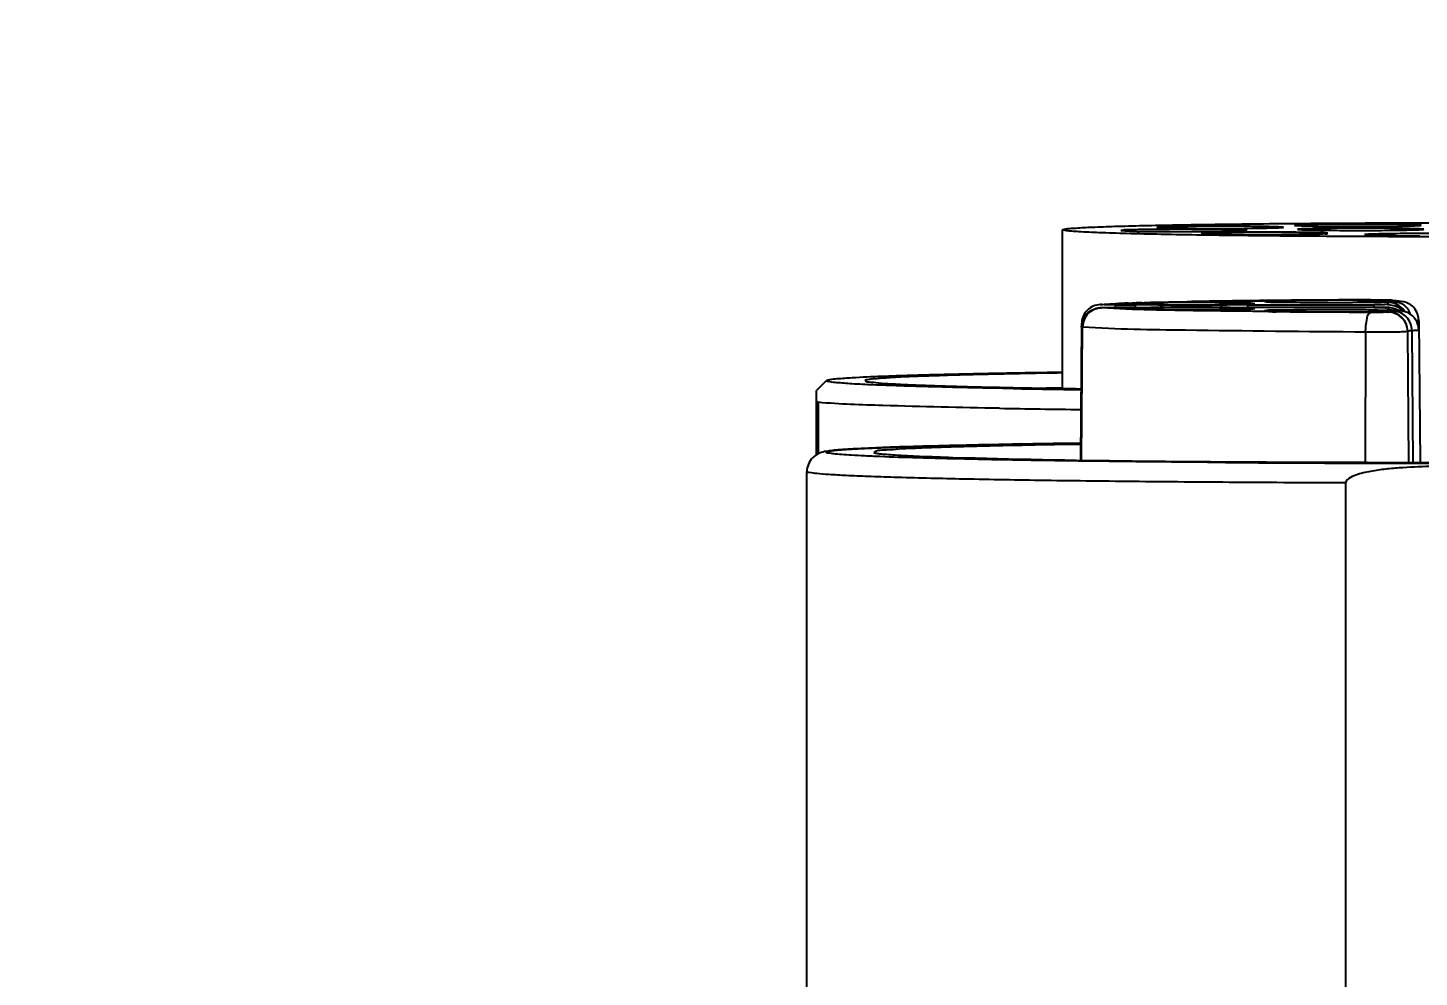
# Model space of a CAD drawing. Header units: millimetres. Extents: x 5828 to 6704, y 123 to 421.
# Drawn here: x 6384.517 to 6385.231, y 278.469 to 278.957 of the extents above; entities that cross this region are included whole.
import ezdxf

# ---------------------------------------------------------------- set-up
doc = ezdxf.new("R2010")
doc.units = ezdxf.units.MM
doc.layers.add('外形图', color=7, linetype='Continuous')
doc.layers.add('尺寸标注', color=7, linetype='Continuous')
doc.styles.add('微软雅黑', font='msyh.ttc', dxfattribs={"height": 1.5})
doc.dimstyles.new('尺寸标注_1_20比例', dxfattribs={"dimtxt": 1.5, "dimasz": 1.25, "dimexe": 0.5, "dimexo": 0.4, "dimgap": 0.5, "dimtad": 1, "dimdec": 1, "dimlfac": 20, "dimdsep": 46, "dimtxsty": '微软雅黑', "dimcen": 0.09, "dimadec": 0, "dimazin": 0, "dimtp": 0.01, "dimtm": 0.01, "dimtfac": 1, "dimtdec": 1, "dimtofl": 0, "dimtmove": 0, "dimatfit": 3, "dimfxl": 1, "dimtolj": 1, "dimarcsym": 0})

# ---------------------------------------------------------------- blocks, each defined once
blk = doc.blocks.new('*D1082')
at = {"layer": 'Defpoints', "color": 0}
for p in [(6409.45448, 284.82291), (6409.45448, 280.40688), (6378.70659, 275.36932)]:
    blk.add_point(p, dxfattribs=at)
at = {"layer": '尺寸标注', "color": 0, "lineweight": -2}
for p, q in [((6378.70659, 275.76932), (6378.70659, 285.32291)), ((6409.45448, 280.80688), (6409.45448, 285.32291)), ((6379.95659, 284.82291), (6408.20448, 284.82291))]:
    blk.add_line(p, q, dxfattribs=at)
at = {"layer": '尺寸标注', "color": 0}
for points in [[(6379.95659, 285.03125), (6379.95659, 284.61458), (6378.70659, 284.82291)], [(6408.20448, 284.61458), (6408.20448, 285.03125), (6409.45448, 284.82291)]]:
    blk.add_solid(points, dxfattribs=at)
at = {"layer": '尺寸标注', "color": 0, "insert": (6394.08053, 286.09453), "char_height": 1.5, "attachment_point": 5, "style": '微软雅黑'}
blk.add_mtext('\\A1;\\A1;{\\fAlibaba PuHuiTi 3.0 55 Regular|b0|i0|c134|p18;615}', dxfattribs=at)

msp = doc.modelspace()

# ---------------------------------------------------------------- linework, layer by layer
at = {"layer": '外形图', "linetype": 'ByBlock'}
for p, q in [((6385.04824, 278.77153), (6385.04824, 278.85299)), ((6385.0782, 278.85266), (6385.07846, 278.85259)), ((6385.14318, 278.85266), (6385.14292, 278.85274)), ((6385.06763, 278.81461), (6385.0683, 278.81464)), ((6385.06808, 278.81461), (6385.0683, 278.81464)), ((6385.06852, 278.81456), (6385.06815, 278.81458)), ((6385.07531, 278.81503), (6385.07568, 278.81504)), ((6385.07537, 278.81448), (6385.07537, 278.81312)), ((6385.07537, 278.81448), (6385.08579, 278.81448)), ((6385.08579, 278.81312), (6385.07537, 278.81312)), ((6385.08579, 278.81312), (6385.08579, 278.81448)), ((6385.10039, 278.81309), (6385.10024, 278.81308)), ((6385.11447, 278.8161), (6385.11474, 278.8161)), ((6385.12874, 278.81308), (6385.12859, 278.81309)), ((6385.14319, 278.81448), (6385.14319, 278.81312)), ((6385.14319, 278.81448), (6385.20824, 278.81448)), ((6385.20824, 278.81312), (6385.14319, 278.81312)), ((6385.15169, 278.81663), (6385.15198, 278.81664)), ((6385.18364, 278.81692), (6385.18448, 278.81692)), ((6385.2066, 278.81666), (6385.20638, 278.81666)), ((6385.20824, 278.81312), (6385.20824, 278.81448)), ((6385.21553, 278.81674), (6385.21553, 278.81692)), ((6385.21553, 278.8146), (6385.21553, 278.81574)), ((6385.21553, 278.81185), (6385.21553, 278.81299)), ((6385.21553, 278.81067), (6385.21553, 278.81085)), ((6385.21618, 278.81611), (6385.2169, 278.8162)), ((6385.21618, 278.81123), (6385.2169, 278.81131)), ((6385.21705, 278.81656), (6385.21845, 278.81649)), ((6385.21705, 278.81167), (6385.21845, 278.8116)), ((6385.21823, 278.81651), (6385.21711, 278.81658)), ((6385.21823, 278.81162), (6385.21711, 278.81169)), ((6385.21886, 278.81648), (6385.21845, 278.81649)), ((6385.21845, 278.81649), (6385.21999, 278.81641)), ((6385.21999, 278.81607), (6385.21845, 278.81599)), ((6385.21886, 278.81159), (6385.21845, 278.8116)), ((6385.21845, 278.8116), (6385.21999, 278.81152)), ((6385.21999, 278.81118), (6385.21845, 278.81111)), ((6385.05807, 278.80469), (6385.05746, 278.73479)), ((6385.05804, 278.73478), (6385.05862, 278.803)), ((6385.05818, 278.80466), (6385.05807, 278.80469)), ((6385.05862, 278.803), (6385.05814, 278.80305)), ((6385.23128, 278.80633), (6385.23188, 278.73353)), ((6385.20392, 278.80047), (6385.20377, 278.73359)), ((6385.22612, 278.73354), (6385.22553, 278.80094)), ((6385.22553, 278.80094), (6385.22553, 278.80076)), ((6385.22767, 278.80113), (6385.22649, 278.80107)), ((6385.22767, 278.80113), (6385.22822, 278.73354)), ((6384.92704, 278.7756), (6384.92199, 278.77055)), ((6384.92199, 278.73755), (6384.92199, 278.77055)), ((6385.04804, 278.7718), (6385.0399, 278.77166)), ((6384.92286, 278.76441), (6384.92286, 278.73802)), ((6385.04577, 278.74321), (6385.04622, 278.74322)), ((6385.04622, 278.74322), (6385.05736, 278.74337)), ((6384.91699, 278.43885), (6384.91699, 278.72881)), ((6385.19364, 278.72302), (6385.19364, 278.43306))]:
    msp.add_line(p, q, dxfattribs=at)
for centre, radius, start, end in [((6385.08079, 278.61979), 0.19527, 93.68356, 93.86492), ((6385.10843, 278.05327), 0.76248, 91.99224, 92.46159), ((6385.09268, 279.02479), 0.21015, 268.10617, 268.27112), ((6385.09269, 278.60277), 0.21018, 91.7286, 91.89383), ((6385.08608, 276.82068), 1.9938, 89.59095, 90.00837), ((6385.08608, 280.80864), 1.99552, 269.99177, 270.40679), ((6385.08608, 280.79691), 1.9838, 269.99158, 270.40901), ((6385.11449, 276.85589), 1.95733, 89.58504, 90.41496), ((6385.11449, 280.76), 1.94562, 269.58258, 270.41742), ((6385.11449, 276.86759), 1.94562, 89.58258, 90.41742), ((6385.11403, 277.1594), 1.65374, 89.98395, 90.47258), ((6385.11495, 277.15942), 1.65372, 89.5274, 90.01605), ((6385.20204, 274.01683), 4.80007, 90.60101, 91.04206), ((6385.1429, 276.82068), 1.9938, 89.99163, 90.40905), ((6385.1429, 280.80864), 1.99552, 269.59321, 270.00823), ((6385.1429, 280.79691), 1.9838, 269.59099, 270.00842), ((6385.1363, 279.02482), 0.21018, 271.7286, 271.89385), ((6385.1363, 278.6028), 0.21015, 88.10619, 88.27112), ((6385.23525, 271.19546), 7.62163, 90.387974, 90.626009), ((6385.2489, 269.33337), 9.48377, 90.256907, 90.389165), ((6385.21189, 278.71084), 0.10225, 88.27487, 88.52186), ((6385.21554, 278.80067), 0.01, 0.50442, 90.00431), ((6385.21554, 278.80693), 0.00999, 74.37362, 89.9882), ((6385.21554, 278.80675), 0.00999, 78.82009, 89.98838), ((6385.21554, 278.80574), 0.01, 78.82059, 89.99144), ((6385.21554, 278.803), 0.00998, 58.57032, 89.98439), ((6385.21554, 278.80186), 0.00999, 78.82009, 89.98838), ((6385.21554, 278.80085), 0.01, 0.50382, 89.99144), ((6385.21512, 278.80497), 0.012, 79.32301, 82.04171), ((6385.21516, 278.80515), 0.01182, 77.22406, 79.35618), ((6385.21551, 278.80667), 0.01025, 75.25457, 77.22736), ((6385.21572, 278.8075), 0.0094, 73.31278, 75.22441), ((6385.22202, 278.89421), 0.07779, 267.21232, 267.34045), ((6385.22269, 278.90358), 0.09207, 267.22688, 267.61996), ((6385.22296, 278.91481), 0.09842, 267.34608, 267.61253), ((6385.2143, 278.70684), 0.10974, 87.22719, 87.61729), ((6385.2143, 278.70195), 0.10974, 87.22719, 87.61729), ((6385.16612, 287.07366), 8.30343, 269.011777, 269.251057), ((6385.15807, 285.71794), 6.94728, 269.00204, 269.172658), ((6385.16767, 287.59492), 8.83488, 269.015294, 269.286166), ((6385.25512, 297.01514), 18.28205, 269.613834, 270.183099)]:
    msp.add_arc(centre, radius, start, end, dxfattribs=at)
for points, knots in [([(6385.04824, 278.85299), (6385.04824, 278.85315), (6385.04908, 278.85328), (6385.05014, 278.85352), (6385.0524, 278.85371), (6385.05683, 278.85405), (6385.06454, 278.85441), (6385.07603, 278.85482), (6385.09052, 278.85519), (6385.10771, 278.85553), (6385.12735, 278.85584), (6385.15742, 278.8562), (6385.19837, 278.85649), (6385.24962, 278.85663), (6385.30119, 278.85654), (6385.33529, 278.85632), (6385.35181, 278.85616)], [0, 0, 0, 0, 0.001603, 0.005894, 0.012954, 0.022768, 0.050504, 0.088662, 0.136613, 0.193565, 0.258575, 0.330566, 0.490619, 0.663153, 0.83677, 1, 1, 1, 1]), ([(6385.39077, 278.85029), (6385.37433, 278.85004), (6385.33909, 278.84966), (6385.28421, 278.84938), (6385.22691, 278.84938), (6385.17975, 278.8496), (6385.14434, 278.84993), (6385.1208, 278.85023), (6385.10001, 278.85059), (6385.08237, 278.85098), (6385.06831, 278.85142), (6385.05883, 278.85181), (6385.05338, 278.85219), (6385.05058, 278.85239), (6385.04929, 278.85268), (6385.04824, 278.85279), (6385.04824, 278.85299)], [0, 0, 0, 0, 0.143935, 0.308563, 0.480461, 0.645613, 0.721399, 0.790553, 0.851658, 0.903465, 0.944913, 0.975159, 0.985882, 0.993598, 0.998282, 1, 1, 1, 1]), ([(6385.14292, 278.85274), (6385.13755, 278.8533), (6385.12673, 278.85306), (6385.11325, 278.85326), (6385.10246, 278.85322), (6385.09437, 278.85315), (6385.08761, 278.85312), (6385.08225, 278.85287), (6385.07949, 278.85302), (6385.0782, 278.85266)], [0, 0, 0, 0, 0.249993, 0.500027, 0.625044, 0.750061, 0.875076, 0.937587, 1, 1, 1, 1]), ([(6385.16173, 278.85427), (6385.16173, 278.85448), (6385.16042, 278.85422), (6385.15905, 278.85462), (6385.15583, 278.85454), (6385.15195, 278.8547), (6385.14705, 278.85474), (6385.13941, 278.85482), (6385.12923, 278.85484), (6385.11906, 278.85482), (6385.11142, 278.85474), (6385.10652, 278.8547), (6385.10263, 278.85454), (6385.09942, 278.85462), (6385.09805, 278.85422), (6385.09673, 278.85448), (6385.09673, 278.85427)], [0, 0, 0, 0, 0.009753, 0.038239, 0.084445, 0.146609, 0.222348, 0.308752, 0.5, 0.691248, 0.777652, 0.853391, 0.915555, 0.961761, 0.990247, 1, 1, 1, 1]), ([(6385.09674, 278.85426), (6385.09691, 278.85408), (6385.09794, 278.85424), (6385.0997, 278.85394), (6385.10277, 278.85396), (6385.10858, 278.85379), (6385.11755, 278.85374), (6385.12923, 278.85368), (6385.14092, 278.85374), (6385.14989, 278.85379), (6385.1557, 278.85396), (6385.15877, 278.85394), (6385.16053, 278.85424), (6385.16156, 278.85408), (6385.16173, 278.85426)], [0, 0, 0, 0, 0.011203, 0.04069, 0.087416, 0.149637, 0.310731, 0.5, 0.689269, 0.850363, 0.912584, 0.95931, 0.988797, 1, 1, 1, 1]), ([(6385.23238, 278.85533), (6385.23238, 278.85555), (6385.23107, 278.85529), (6385.2297, 278.85569), (6385.22648, 278.85561), (6385.22259, 278.85577), (6385.21769, 278.85581), (6385.21005, 278.85589), (6385.19988, 278.85591), (6385.18971, 278.85589), (6385.18206, 278.85581), (6385.17716, 278.85577), (6385.17328, 278.85561), (6385.17006, 278.85569), (6385.16869, 278.85529), (6385.16738, 278.85555), (6385.16738, 278.85533)], [0, 0, 0, 0, 0.009753, 0.038239, 0.084445, 0.146609, 0.222348, 0.308752, 0.5, 0.691248, 0.777652, 0.853391, 0.915555, 0.961761, 0.990247, 1, 1, 1, 1]), ([(6385.16738, 278.85532), (6385.16756, 278.85515), (6385.16858, 278.85531), (6385.17035, 278.85501), (6385.17341, 278.85503), (6385.17923, 278.85486), (6385.18819, 278.8548), (6385.19988, 278.85475), (6385.21157, 278.8548), (6385.22053, 278.85486), (6385.22635, 278.85503), (6385.22941, 278.85501), (6385.23118, 278.85531), (6385.2322, 278.85515), (6385.23237, 278.85532)], [0, 0, 0, 0, 0.011203, 0.04069, 0.087416, 0.149637, 0.310731, 0.5, 0.689269, 0.850363, 0.912584, 0.95931, 0.988797, 1, 1, 1, 1]), ([(6385.23386, 278.85324), (6385.23386, 278.85345), (6385.23255, 278.8532), (6385.23118, 278.8536), (6385.22796, 278.85352), (6385.22408, 278.85367), (6385.21918, 278.85371), (6385.21154, 278.85379), (6385.20136, 278.85382), (6385.19119, 278.85379), (6385.18355, 278.85371), (6385.17865, 278.85367), (6385.17477, 278.85352), (6385.17155, 278.8536), (6385.17018, 278.8532), (6385.16887, 278.85345), (6385.16887, 278.85324)], [0, 0, 0, 0, 0.009753, 0.038239, 0.084445, 0.146609, 0.222348, 0.308752, 0.5, 0.691248, 0.777652, 0.853391, 0.915555, 0.961761, 0.990247, 1, 1, 1, 1]), ([(6385.16887, 278.85323), (6385.16904, 278.85306), (6385.17007, 278.85321), (6385.17183, 278.85292), (6385.1749, 278.85294), (6385.18071, 278.85276), (6385.18968, 278.85271), (6385.20136, 278.85265), (6385.21305, 278.85271), (6385.22202, 278.85276), (6385.22783, 278.85294), (6385.2309, 278.85292), (6385.23266, 278.85321), (6385.23369, 278.85306), (6385.23386, 278.85323)], [0, 0, 0, 0, 0.011203, 0.04069, 0.087416, 0.149637, 0.310731, 0.5, 0.689269, 0.850363, 0.912584, 0.95931, 0.988797, 1, 1, 1, 1]), ([(6385.07846, 278.85259), (6385.08383, 278.85203), (6385.09465, 278.85227), (6385.10813, 278.85207), (6385.11892, 278.85211), (6385.12701, 278.85218), (6385.13376, 278.85222), (6385.13914, 278.85244), (6385.14187, 278.85236), (6385.14318, 278.85266)], [0, 0, 0, 0, 0.249984, 0.500009, 0.625021, 0.750034, 0.875045, 0.937553, 1, 1, 1, 1]), ([(6385.17494, 278.8516), (6385.17032, 278.85168), (6385.16107, 278.85176), (6385.14719, 278.85179), (6385.13564, 278.85167), (6385.12753, 278.85163), (6385.12294, 278.85138), (6385.12056, 278.85155), (6385.11947, 278.85119)], [0, 0, 0, 0, 0.25003, 0.500062, 0.750092, 0.875105, 0.937614, 1, 1, 1, 1]), ([(6385.11947, 278.85119), (6385.11963, 278.85102), (6385.12064, 278.85117), (6385.12236, 278.85088), (6385.12537, 278.8509), (6385.12766, 278.85082), (6385.12898, 278.8508)], [0, 0, 0, 0, 0.074888, 0.271823, 0.583965, 1, 1, 1, 1]), ([(6385.12898, 278.8508), (6385.13448, 278.8507), (6385.14313, 278.85064), (6385.15485, 278.85063), (6385.16379, 278.85067), (6385.17174, 278.85072), (6385.17737, 278.85089), (6385.18096, 278.85089), (6385.18276, 278.85116), (6385.18409, 278.85083), (6385.18445, 278.85119)], [0, 0, 0, 0, 0.297392, 0.467752, 0.633566, 0.780769, 0.896876, 0.940067, 0.972053, 1, 1, 1, 1]), ([(6385.18445, 278.85119), (6385.18295, 278.85168), (6385.17967, 278.85138), (6385.17653, 278.85156), (6385.17494, 278.8516)], [0, 0, 0, 0, 0.499526, 1, 1, 1, 1]), ([(6385.24005, 278.85104), (6385.23545, 278.85105), (6385.2269, 278.85103), (6385.21654, 278.85098), (6385.21011, 278.8508), (6385.20619, 278.8508), (6385.20505, 278.85054), (6385.20323, 278.85062), (6385.20338, 278.85047)], [0, 0, 0, 0, 0.375973, 0.704379, 0.831483, 0.925673, 0.982653, 1, 1, 1, 1]), ([(6385.20338, 278.85047), (6385.20569, 278.84996), (6385.21048, 278.85024), (6385.21989, 278.84989), (6385.22698, 278.84993), (6385.23171, 278.84992)], [0, 0, 0, 0, 0.249865, 0.499909, 1, 1, 1, 1]), ([(6385.06763, 278.81461), (6385.06524, 278.81445), (6385.06021, 278.81239), (6385.05809, 278.80724), (6385.05807, 278.80469)], [0, 0, 0, 0, 0.485048, 1, 1, 1, 1]), ([(6385.05807, 278.80308), (6385.0581, 278.80616), (6385.06122, 278.81218), (6385.06716, 278.81302), (6385.06964, 278.81307)], [0, 0, 0, 0, 0.553723, 1, 1, 1, 1]), ([(6385.0683, 278.81296), (6385.06583, 278.81295), (6385.06065, 278.81074), (6385.05864, 278.80553), (6385.05862, 278.803)], [0, 0, 0, 0, 0.49436, 1, 1, 1, 1]), ([(6385.0683, 278.81296), (6385.06783, 278.81298), (6385.073, 278.81324), (6385.07348, 278.81312), (6385.07537, 278.81312)], [0, 0, 0, 0, 0.201476, 1, 1, 1, 1]), ([(6385.06824, 278.81465), (6385.06876, 278.81469), (6385.07112, 278.81483), (6385.07348, 278.81494), (6385.07531, 278.81503)], [0, 0, 0, 0, 0.220896, 1, 1, 1, 1]), ([(6385.0683, 278.81464), (6385.08501, 278.81576), (6385.13109, 278.81631), (6385.17712, 278.81691), (6385.20642, 278.81705)], [0, 0, 0, 0, 0.363676, 1, 1, 1, 1]), ([(6385.20642, 278.81055), (6385.17712, 278.81068), (6385.13109, 278.81128), (6385.08501, 278.81183), (6385.0683, 278.81296)], [0, 0, 0, 0, 0.636324, 1, 1, 1, 1]), ([(6385.07537, 278.81448), (6385.07464, 278.81448), (6385.07235, 278.81449), (6385.07007, 278.81449), (6385.06852, 278.81456)], [0, 0, 0, 0, 0.319473, 1, 1, 1, 1]), ([(6385.06964, 278.81307), (6385.07004, 278.81308), (6385.07195, 278.81311), (6385.07386, 278.81312), (6385.07537, 278.81312)], [0, 0, 0, 0, 0.210784, 1, 1, 1, 1]), ([(6385.08192, 278.81528), (6385.0842, 278.81536), (6385.09505, 278.81571), (6385.1059, 278.81594), (6385.11447, 278.8161)], [0, 0, 0, 0, 0.210163, 1, 1, 1, 1]), ([(6385.11449, 278.81558), (6385.10907, 278.81558), (6385.10093, 278.81564), (6385.09013, 278.81526), (6385.08464, 278.81559), (6385.08199, 278.81502)], [0, 0, 0, 0, 0.500089, 0.750133, 1, 1, 1, 1]), ([(6385.08199, 278.81257), (6385.08464, 278.812), (6385.09013, 278.81233), (6385.10093, 278.81195), (6385.10907, 278.81201), (6385.11449, 278.81201)], [0, 0, 0, 0, 0.249867, 0.499911, 1, 1, 1, 1]), ([(6385.08634, 278.81473), (6385.08807, 278.81468), (6385.09745, 278.81449), (6385.10683, 278.81445), (6385.11449, 278.81445)], [0, 0, 0, 0, 0.183531, 1, 1, 1, 1]), ([(6385.10024, 278.81308), (6385.09885, 278.81307), (6385.09422, 278.81302), (6385.08959, 278.81296), (6385.08635, 278.81286)], [0, 0, 0, 0, 0.299356, 1, 1, 1, 1]), ([(6385.09852, 278.8132), (6385.09866, 278.81339), (6385.09894, 278.81374), (6385.09929, 278.81403), (6385.09946, 278.81414)], [0, 0, 0, 0, 0.535712, 1, 1, 1, 1]), ([(6385.09946, 278.81414), (6385.09959, 278.81422), (6385.09987, 278.81436), (6385.10017, 278.81442), (6385.10032, 278.81443)], [0, 0, 0, 0, 0.518842, 1, 1, 1, 1]), ([(6385.14699, 278.81502), (6385.14434, 278.81559), (6385.13885, 278.81526), (6385.12805, 278.81564), (6385.11991, 278.81558), (6385.11449, 278.81558)], [0, 0, 0, 0, 0.249867, 0.499911, 1, 1, 1, 1]), ([(6385.11449, 278.81445), (6385.11729, 278.81445), (6385.12668, 278.81448), (6385.13606, 278.81454), (6385.14264, 278.81473)], [0, 0, 0, 0, 0.298842, 1, 1, 1, 1]), ([(6385.11449, 278.81201), (6385.11991, 278.81201), (6385.12805, 278.81195), (6385.13885, 278.81233), (6385.14434, 278.812), (6385.14699, 278.81257)], [0, 0, 0, 0, 0.500089, 0.750133, 1, 1, 1, 1]), ([(6385.12952, 278.81414), (6385.12939, 278.81422), (6385.12911, 278.81436), (6385.12881, 278.81442), (6385.12867, 278.81443)], [0, 0, 0, 0, 0.518842, 1, 1, 1, 1]), ([(6385.14264, 278.81286), (6385.14173, 278.81289), (6385.1371, 278.813), (6385.13247, 278.81305), (6385.12874, 278.81308)], [0, 0, 0, 0, 0.195093, 1, 1, 1, 1]), ([(6385.13046, 278.8132), (6385.13032, 278.81339), (6385.13004, 278.81374), (6385.1297, 278.81403), (6385.12952, 278.81414)], [0, 0, 0, 0, 0.535712, 1, 1, 1, 1]), ([(6385.18449, 278.81681), (6385.17907, 278.81681), (6385.17093, 278.81686), (6385.16013, 278.81649), (6385.15464, 278.81681), (6385.15199, 278.81624)], [0, 0, 0, 0, 0.500089, 0.750133, 1, 1, 1, 1]), ([(6385.15199, 278.81624), (6385.15464, 278.81567), (6385.16013, 278.81599), (6385.17093, 278.81562), (6385.17907, 278.81567), (6385.18449, 278.81567)], [0, 0, 0, 0, 0.249867, 0.499911, 1, 1, 1, 1]), ([(6385.18449, 278.81192), (6385.17907, 278.81192), (6385.17093, 278.81198), (6385.16013, 278.8116), (6385.15464, 278.81192), (6385.15199, 278.81135)], [0, 0, 0, 0, 0.500089, 0.750133, 1, 1, 1, 1]), ([(6385.15199, 278.81135), (6385.15464, 278.81078), (6385.16013, 278.81111), (6385.17093, 278.81073), (6385.17907, 278.81079), (6385.18449, 278.81079)], [0, 0, 0, 0, 0.249867, 0.499911, 1, 1, 1, 1]), ([(6385.20638, 278.81666), (6385.20479, 278.81668), (6385.19749, 278.81678), (6385.19019, 278.81681), (6385.18449, 278.81681)], [0, 0, 0, 0, 0.218623, 1, 1, 1, 1]), ([(6385.18449, 278.81567), (6385.19124, 278.81567), (6385.2018, 278.81581), (6385.21238, 278.81582), (6385.21618, 278.81611)], [0, 0, 0, 0, 0.639417, 1, 1, 1, 1]), ([(6385.2169, 278.8114), (6385.21588, 278.81163), (6385.2124, 278.81154), (6385.20559, 278.81186), (6385.19581, 278.81187), (6385.18845, 278.81192), (6385.18449, 278.81192)], [0, 0, 0, 0, 0.09666, 0.318067, 0.633722, 1, 1, 1, 1]), ([(6385.18449, 278.81079), (6385.19124, 278.81079), (6385.2018, 278.81092), (6385.21238, 278.81094), (6385.21618, 278.81123)], [0, 0, 0, 0, 0.639417, 1, 1, 1, 1]), ([(6385.20392, 278.80047), (6385.20392, 278.80283), (6385.20423, 278.8057), (6385.20526, 278.81047), (6385.20642, 278.81055)], [0, 0, 0, 0, 0.670349, 1, 1, 1, 1]), ([(6385.20637, 278.81705), (6385.20713, 278.81705), (6385.20984, 278.81705), (6385.21256, 278.81704), (6385.21451, 278.81699)], [0, 0, 0, 0, 0.279298, 1, 1, 1, 1]), ([(6385.20642, 278.81705), (6385.20752, 278.81705), (6385.20955, 278.817), (6385.21258, 278.81718), (6385.21402, 278.81672), (6385.21553, 278.81717), (6385.21553, 278.81692)], [0, 0, 0, 0, 0.361314, 0.689704, 0.918099, 1, 1, 1, 1]), ([(6385.21553, 278.81067), (6385.21553, 278.81042), (6385.21402, 278.81088), (6385.21258, 278.81041), (6385.20955, 278.8106), (6385.20752, 278.81054), (6385.20642, 278.81055)], [0, 0, 0, 0, 0.081901, 0.310296, 0.638686, 1, 1, 1, 1]), ([(6385.2169, 278.81628), (6385.21588, 278.81652), (6385.2124, 278.81642), (6385.20899, 278.81662), (6385.2066, 278.81666)], [0, 0, 0, 0, 0.3039, 1, 1, 1, 1]), ([(6385.21553, 278.8146), (6385.21553, 278.81442), (6385.21439, 278.81475), (6385.21328, 278.81439), (6385.21084, 278.81453), (6385.20917, 278.81448), (6385.20824, 278.81448)], [0, 0, 0, 0, 0.076725, 0.293145, 0.616622, 1, 1, 1, 1]), ([(6385.20824, 278.81312), (6385.20917, 278.81312), (6385.21084, 278.81306), (6385.21328, 278.8132), (6385.21439, 278.81285), (6385.21553, 278.81318), (6385.21553, 278.81299)], [0, 0, 0, 0, 0.383378, 0.706855, 0.923275, 1, 1, 1, 1]), ([(6385.21453, 278.81306), (6385.21411, 278.81307), (6385.21201, 278.81311), (6385.20992, 278.81312), (6385.20824, 278.81312)], [0, 0, 0, 0, 0.200561, 1, 1, 1, 1]), ([(6385.21553, 278.81674), (6385.21553, 278.81661), (6385.21634, 278.81671), (6385.21667, 278.81658), (6385.21705, 278.81656)], [0, 0, 0, 0, 0.256164, 1, 1, 1, 1]), ([(6385.21845, 278.81599), (6385.21772, 278.81596), (6385.21709, 278.81568), (6385.21553, 278.81599), (6385.21553, 278.81574)], [0, 0, 0, 0, 0.744971, 1, 1, 1, 1]), ([(6385.21553, 278.81185), (6385.21553, 278.81172), (6385.21634, 278.81183), (6385.21667, 278.81169), (6385.21705, 278.81167)], [0, 0, 0, 0, 0.256164, 1, 1, 1, 1]), ([(6385.21845, 278.81111), (6385.21772, 278.81107), (6385.21709, 278.81079), (6385.21553, 278.8111), (6385.21553, 278.81085)], [0, 0, 0, 0, 0.744971, 1, 1, 1, 1]), ([(6385.21606, 278.81693), (6385.21617, 278.81692), (6385.21641, 278.8169), (6385.21665, 278.81687), (6385.21678, 278.81685)], [0, 0, 0, 0, 0.459583, 1, 1, 1, 1]), ([(6385.22705, 278.80956), (6385.2264, 278.81136), (6385.22411, 278.81464), (6385.22028, 278.81598), (6385.21845, 278.81599)], [0, 0, 0, 0, 0.511098, 1, 1, 1, 1]), ([(6385.22767, 278.80113), (6385.22765, 278.80364), (6385.22584, 278.80875), (6385.22082, 278.81109), (6385.21845, 278.81111)], [0, 0, 0, 0, 0.514032, 1, 1, 1, 1]), ([(6385.23128, 278.80633), (6385.23127, 278.80833), (6385.22997, 278.81237), (6385.22514, 278.81608), (6385.22135, 278.81636), (6385.21961, 278.81645)], [0, 0, 0, 0, 0.351133, 0.694319, 1, 1, 1, 1]), ([(6385.23128, 278.80144), (6385.23127, 278.80344), (6385.22997, 278.80749), (6385.22514, 278.8112), (6385.22135, 278.81147), (6385.21961, 278.81156)], [0, 0, 0, 0, 0.351133, 0.694319, 1, 1, 1, 1]), ([(6385.20392, 278.80047), (6385.17309, 278.80061), (6385.12467, 278.80124), (6385.0762, 278.80181), (6385.05862, 278.803)], [0, 0, 0, 0, 0.636324, 1, 1, 1, 1]), ([(6385.23128, 278.80633), (6385.23128, 278.80623), (6385.23067, 278.80626), (6385.2304, 278.80617), (6385.23011, 278.80615)], [0, 0, 0, 0, 0.258568, 1, 1, 1, 1]), ([(6385.2253, 278.80071), (6385.22277, 278.80044), (6385.21562, 278.80058), (6385.2085, 278.80045), (6385.20392, 278.80047)], [0, 0, 0, 0, 0.357174, 1, 1, 1, 1]), ([(6385.22553, 278.80076), (6385.22553, 278.80074), (6385.22541, 278.80073), (6385.22536, 278.80072), (6385.2253, 278.80071)], [0, 0, 0, 0, 0.264285, 1, 1, 1, 1]), ([(6385.22649, 278.80107), (6385.22625, 278.80105), (6385.22604, 278.80097), (6385.22553, 278.80102), (6385.22553, 278.80094)], [0, 0, 0, 0, 0.743226, 1, 1, 1, 1]), ([(6385.23128, 278.80144), (6385.23129, 278.80113), (6385.22935, 278.80152), (6385.22857, 278.80116), (6385.22767, 278.80113)], [0, 0, 0, 0, 0.25484, 1, 1, 1, 1]), ([(6385.02291, 278.77146), (6385.00907, 278.7717), (6384.98961, 278.7721), (6384.96567, 278.77278), (6384.95172, 278.77332), (6384.94144, 278.77374), (6384.93287, 278.77447), (6384.93013, 278.77458), (6384.92675, 278.77532), (6384.92704, 278.7756)], [0, 0, 0, 0, 0.432092, 0.606295, 0.750177, 0.862307, 0.941589, 0.987327, 1, 1, 1, 1]), ([(6384.92704, 278.7756), (6384.92942, 278.77644), (6384.93455, 278.77667), (6384.94457, 278.77745), (6384.95721, 278.7779), (6384.97233, 278.77843), (6384.99253, 278.77895), (6385.01776, 278.77948), (6385.03796, 278.7798), (6385.04805, 278.77994)], [0, 0, 0, 0, 0.062363, 0.124851, 0.249882, 0.374897, 0.499919, 0.749959, 1, 1, 1, 1]), ([(6385.0482, 278.77948), (6385.03367, 278.77925), (6385.01322, 278.77887), (6384.98802, 278.77821), (6384.97328, 278.77768), (6384.96239, 278.77725), (6384.95326, 278.77656), (6384.9504, 278.77639), (6384.94673, 278.77572), (6384.94704, 278.77541)], [0, 0, 0, 0, 0.429961, 0.604133, 0.748367, 0.861037, 0.940893, 0.987118, 1, 1, 1, 1]), ([(6384.94704, 278.77541), (6384.94751, 278.77494), (6384.95004, 278.77491), (6384.95453, 278.77417), (6384.96216, 278.77386), (6384.97229, 278.77333), (6384.9851, 278.7729), (6385.00696, 278.77228), (6385.02457, 278.77193), (6385.03708, 278.77171)], [0, 0, 0, 0, 0.022149, 0.075055, 0.158557, 0.271953, 0.414219, 0.584061, 1, 1, 1, 1]), ([(6384.92286, 278.76441), (6384.92264, 278.76444), (6384.92224, 278.76471), (6384.92202, 278.7651), (6384.92199, 278.76531)], [0, 0, 0, 0, 0.51455, 1, 1, 1, 1]), ([(6385.01584, 278.76134), (6384.99592, 278.76169), (6384.96493, 278.76247), (6384.9339, 278.76339), (6384.92286, 278.76441)], [0, 0, 0, 0, 0.642467, 1, 1, 1, 1]), ([(6385.05748, 278.74338), (6385.03889, 278.74313), (6385.01268, 278.74272), (6384.98014, 278.74196), (6384.96119, 278.74139), (6384.94623, 278.74078), (6384.93631, 278.74023), (6384.93035, 278.73971), (6384.92683, 278.73928), (6384.9232, 278.73843), (6384.91871, 278.73555), (6384.91699, 278.73136), (6384.91699, 278.72881)], [0, 0, 0, 0, 0.381584, 0.537761, 0.66797, 0.770616, 0.844929, 0.871828, 0.893363, 0.917679, 0.947683, 1, 1, 1, 1]), ([(6385.1319, 278.73351), (6385.10739, 278.73368), (6385.07216, 278.73401), (6385.02749, 278.73467), (6384.99929, 278.7352), (6384.97536, 278.73579), (6384.95824, 278.73634), (6384.947, 278.73683), (6384.94041, 278.73716), (6384.93528, 278.73756), (6384.9311, 278.73778), (6384.92909, 278.73835), (6384.92688, 278.7383), (6384.92726, 278.73918), (6384.92798, 278.73921), (6384.9294, 278.73958), (6384.93213, 278.7398), (6384.93634, 278.74019), (6384.94191, 278.74052), (6384.95189, 278.74103), (6384.96747, 278.74159), (6384.98969, 278.7422), (6385.01633, 278.74275), (6385.03551, 278.74306), (6385.04577, 278.74321)], [0, 0, 0, 0, 0.226918, 0.326163, 0.413674, 0.487994, 0.547888, 0.572106, 0.592366, 0.608587, 0.620707, 0.62869, 0.632565, 0.633813, 0.635734, 0.638676, 0.647661, 0.660778, 0.677983, 0.699209, 0.753362, 0.822347, 0.905018, 1, 1, 1, 1]), ([(6385.05746, 278.74283), (6385.0486, 278.7427), (6385.03088, 278.7424), (6385.00874, 278.74193), (6384.99103, 278.74143), (6384.97995, 278.74108), (6384.97112, 278.74066), (6384.96443, 278.74048), (6384.95801, 278.73963), (6384.95318, 278.73996), (6384.95137, 278.73871)], [0, 0, 0, 0, 0.250155, 0.500309, 0.625389, 0.750456, 0.812989, 0.875601, 0.937959, 1, 1, 1, 1]), ([(6384.95137, 278.73871), (6384.9516, 278.73848), (6384.95275, 278.73833), (6384.95482, 278.73795), (6384.95822, 278.73768), (6384.96501, 278.73719), (6384.9764, 278.73668), (6384.98626, 278.73633), (6384.99194, 278.73616)], [0, 0, 0, 0, 0.024589, 0.078081, 0.160816, 0.272586, 0.581478, 1, 1, 1, 1]), ([(6384.99194, 278.73616), (6385.05328, 278.73431), (6385.19135, 278.73341), (6385.3294, 278.73345), (6385.40608, 278.73423)], [0, 0, 0, 0, 0.444527, 1, 1, 1, 1]), ([(6385.25449, 278.73166), (6385.24925, 278.73169), (6385.23877, 278.73161), (6385.22568, 278.7311), (6385.21521, 278.73024), (6385.20746, 278.72925), (6385.2009, 278.72784), (6385.19626, 278.72617), (6385.19364, 278.72429), (6385.19364, 278.72302)], [0, 0, 0, 0, 0.250524, 0.501035, 0.626293, 0.751537, 0.876705, 0.939296, 1, 1, 1, 1]), ([(6385.19364, 278.72302), (6385.17482, 278.72308), (6385.13836, 278.72325), (6385.08597, 278.72367), (6385.03864, 278.72424), (6384.99782, 278.72494), (6384.96842, 278.72564), (6384.9491, 278.72629), (6384.93789, 278.72673), (6384.92934, 278.72726), (6384.92258, 278.72757), (6384.91957, 278.72828), (6384.91699, 278.72835), (6384.91699, 278.72881)], [0, 0, 0, 0, 0.203914, 0.395082, 0.567754, 0.716738, 0.837557, 0.886235, 0.926586, 0.958311, 0.98118, 0.995049, 1, 1, 1, 1])]:
    msp.add_open_spline(points, degree=3, knots=knots, dxfattribs=at)
for points in [[(6385.08199, 278.81502), (6385.08322, 278.81476), (6385.08449, 278.81484), (6385.08574, 278.81475)], [(6385.08574, 278.81284), (6385.08449, 278.81275), (6385.08322, 278.81283), (6385.08199, 278.81257)], [(6385.14324, 278.81475), (6385.14449, 278.81484), (6385.14576, 278.81476), (6385.14699, 278.81502)], [(6385.14699, 278.81257), (6385.14576, 278.81283), (6385.14449, 278.81275), (6385.14324, 278.81284)], [(6385.21451, 278.81699), (6385.21503, 278.81698), (6385.21554, 278.81696), (6385.21606, 278.81693)], [(6385.21684, 278.81291), (6385.21622, 278.813), (6385.21559, 278.81303), (6385.21497, 278.81305)], [(6385.21553, 278.8146), (6385.21826, 278.8146), (6385.22117, 278.8133), (6385.22299, 278.81127)], [(6385.2195, 278.81217), (6385.21865, 278.81254), (6385.21775, 278.81279), (6385.21684, 278.81291)], [(6385.22403, 278.81101), (6385.22263, 278.81327), (6385.22008, 278.81503), (6385.21748, 278.81555)], [(6385.21999, 278.81641), (6385.22042, 278.81638), (6385.22215, 278.81624), (6385.22042, 278.8161), (6385.21999, 278.81607)], [(6385.21999, 278.81152), (6385.22042, 278.81149), (6385.22215, 278.81135), (6385.22042, 278.81121), (6385.21999, 278.81118)]]:
    msp.add_open_spline(points, degree=3, dxfattribs=at)

# ---------------------------------------------------------------- dimensions: what is measured, and where the dimension line sits
at = {"layer": '尺寸标注'}
dim = msp.add_linear_dim(base=(6409.45448, 284.82291), p1=(6378.70659, 275.36932), p2=(6409.45448, 280.40688), text='\\A1;{\\fAlibaba PuHuiTi 3.0 55 Regular|b0|i0|c134|p18;<>}', dimstyle='尺寸标注_1_20比例', dxfattribs=at)
dim.commit()
dim.dimension.update_dxf_attribs({"geometry": '*D1082', "text_midpoint": (6394.08053, 286.09453)})

doc.saveas('drawing.dxf')
